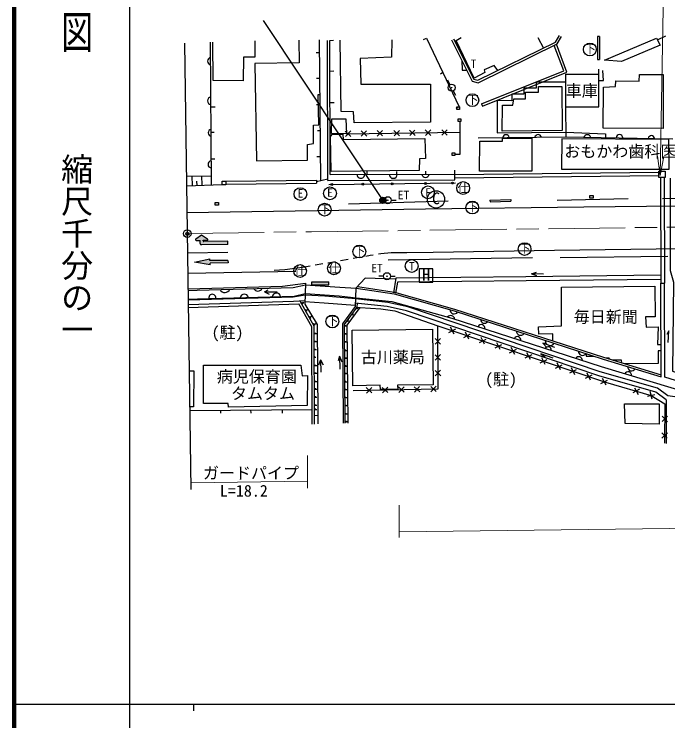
# Model space of a CAD drawing. Units: millimetres at full size, sheet at 1:1000; details may follow other scales. Extents: x -36168206 to 680000, y -213619760 to 380000.
# Drawn here: x 40000 to 142083, y 202409 to 312694 of the extents above; entities that cross this region are included whole.
import ezdxf
from ezdxf.enums import TextEntityAlignment as Align

# ---------------------------------------------------------------- set-up
doc = ezdxf.new("R2010")
doc.units = ezdxf.units.MM
doc.header["$LTSCALE"] = 1000
doc.header["$PDMODE"] = 32
doc.header["$PDSIZE"] = 500
doc.linetypes.add('CHAIN', pattern=[18.5, 12, -1.5, 3.5, -1.5])
for name, color, linetype, lineweight in [('M-BGD', 7, 'Continuous', 25), ('M-BGD-EXST', 7, 'Continuous', 25), ('M-BMK', 2, 'CHAIN', 13), ('M-BMK-HTXT', 7, 'Continuous', 13), ('M-BMK-OTRS', 5, 'Continuous', 25), ('M-BMK-SRVR', 3, 'Continuous', 25), ('M-STR-HTXT', 7, 'Continuous', 13), ('M-STR-STRC', 7, 'Continuous', 25), ('M-TTL', 2, 'Continuous', 140), ('M-TTL-BAND', 7, 'Continuous', 25)]:
    doc.layers.add(name, color=color, linetype=linetype, lineweight=lineweight)
doc.layers.add('M-OTRS', color=6, linetype='Continuous')
doc.styles.add('@ＭＳ ゴシック', font='')
doc.styles.add('ＭＳ ゴシック', font='')
doc.styles.get('@ＭＳ ゴシック').set_extended_font_data('@MS Gothic')
doc.styles.get('ＭＳ ゴシック').set_extended_font_data('MS Gothic')

# ---------------------------------------------------------------- blocks, each defined once
blk = doc.blocks.new('open_arrow')
at = {"color": 0, "linetype": 'Continuous', "lineweight": -2}
blk.add_lwpolyline([(7.5, 1.25), (0, 0), (7.5, -1.25)], dxfattribs=at)

msp = doc.modelspace()

# ---------------------------------------------------------------- hatches: boundary and pattern name
at = {"layer": 'M-BGD'}
for points in [[(108289, 301263, 1), (108335, 301175, 1)], [(98289, 283651, 1), (98389, 283651, 1)], [(98174, 271794, 1), (98274, 271794, 1)]]:
    msp.add_hatch(color=256, dxfattribs=at).paths.add_polyline_path(points)
at = {"layer": 'M-STR-STRC'}
for points in [[(98090, 283637, 1), (97090, 283637, 0.41421), (97590, 283137, 0.41421)], [(69539, 277398), (70159, 277407, 0.74206), (70212, 277591), (69278, 278194), (68362, 277564, 0.74206), (68420, 277382), (69039, 277391), (69047, 276891, 0.41388), (69249, 276694), (73355, 276753), (73348, 277253), (69642, 277199, -0.41421), (69541, 277298)], [(70586, 273834), (73397, 273874), (73391, 274272), (70580, 274231), (70576, 274506), (68186, 273998), (70590, 273559)], [(89149, 270895), (86473, 270895), (86473, 270445), (89149, 270445)]]:
    msp.add_hatch(color=256, dxfattribs=at).paths.add_polyline_path(points)

# ---------------------------------------------------------------- linework, layer by layer
at = {"layer": 'M-BGD'}
for p, q in [((121799, 309054), (122652, 307393)), ((131105, 309203), (131105, 305596)), ((131405, 309203), (131105, 309203)), ((131405, 309203), (131405, 305596)), ((140450, 308704), (141769, 309325)), ((70797, 286050), (70672, 308342)), ((87626, 308660), (87844, 286702)), ((88977, 286749), (88918, 308563)), ((89318, 308565), (89870, 308622)), ((89374, 287650), (89318, 308565)), ((87188, 306725), (87645, 306729)), ((131105, 305596), (131405, 305596)), ((89943, 303769), (89331, 303748)), ((106941, 303593), (106560, 303326)), ((126105, 303307), (131301, 303307)), ((87218, 302693), (87685, 302698)), ((108055, 301705), (107704, 302368)), ((108569, 300733), (108920, 300070)), ((70729, 298252), (71397, 298252)), ((87237, 298607), (87726, 298612)), ((89975, 298844), (89344, 298842)), ((112982, 298690), (113131, 298319)), ((126105, 298228), (126142, 293524)), ((87377, 294557), (87766, 294560)), ((95051, 293647), (94194, 294481)), ((94213, 293640), (95043, 294492)), ((97545, 293680), (96688, 294514)), ((96707, 293673), (97537, 294526)), ((100161, 293715), (99304, 294549)), ((99323, 293708), (100153, 294560)), ((102602, 293747), (101745, 294582)), ((101764, 293741), (102594, 294593)), ((105060, 293780), (104203, 294614)), ((104222, 293774), (105051, 294626)), ((107640, 293814), (106783, 294649)), ((106802, 293808), (107632, 294660)), ((70751, 294276), (71219, 294277)), ((92568, 293614), (91711, 294448)), ((91730, 293607), (92560, 294459)), ((91918, 294026), (109671, 294263)), ((70774, 290130), (71349, 290130)), ((87259, 290492), (87806, 290497)), ((95066, 288119), (95068, 287672)), ((99699, 288145), (99701, 287690)), ((104247, 288211), (104249, 287707)), ((108823, 286824), (108791, 288330)), ((108805, 287665), (140681, 288012)), ((66906, 287433), (70789, 287455)), ((67742, 287437), (67807, 285921)), ((69247, 287446), (69310, 285986)), ((73080, 286651), (87224, 286802)), ((87224, 286802), (87229, 286302)), ((87226, 286552), (88976, 286977)), ((88977, 286749), (108823, 286824)), ((89374, 287650), (108804, 287724)), ((108816, 287165), (140687, 287512)), ((140907, 287183), (140969, 270697)), ((141507, 287186), (141569, 270699)), ((66928, 285884), (72480, 286122)), ((68490, 286643), (68520, 285952)), ((73080, 286151), (87229, 286302)), ((89127, 286083), (108937, 286344)), ((92207, 283116), (107793, 283538)), ((97789, 283651), (97039, 283651)), ((98889, 283651), (99639, 283651)), ((114303, 283674), (117569, 283754)), ((114303, 283674), (114309, 283424)), ((114309, 283424), (117575, 283504)), ((117569, 283754), (117575, 283504)), ((124783, 283641), (135857, 283916)), ((141264, 283917), (168363, 284274)), ((98425, 274366), (120941, 274695)), ((125268, 274725), (142080, 274929)), ((67118, 272247), (84000, 272570)), ((97674, 271794), (96924, 271794)), ((98774, 271794), (99524, 271794)), ((99603, 271506), (99218, 269204)), ((120779, 272170), (121569, 271893)), ((99849, 270858), (99563, 269146)), ((140969, 270697), (141569, 270699)), ((79102, 269333), (79655, 269686)), ((79102, 269333), (81058, 269333)), ((79102, 269333), (79821, 269012)), ((67193, 266892), (84476, 267486)), ((84868, 267752), (85084, 267429)), ((84994, 267563), (85257, 267755)), ((93530, 266968), (93351, 266681)), ((85430, 266593), (85645, 266270)), ((85556, 266404), (85818, 266596)), ((92891, 265963), (92711, 265676)), ((93022, 265704), (92811, 265836)), ((93662, 266709), (93451, 266841)), ((86070, 265538), (86285, 265215)), ((86196, 265349), (86458, 265541)), ((92160, 264964), (91980, 264677)), ((92291, 264705), (92080, 264837)), ((86709, 264437), (86924, 264114)), ((86835, 264248), (87097, 264441)), ((91708, 264169), (91708, 263937)), ((91708, 264053), (91964, 264053)), ((108690, 262758), (108156, 263828)), ((86983, 262986), (86983, 262755)), ((86983, 262871), (87239, 262871)), ((91684, 262929), (91684, 262697)), ((91684, 262813), (91940, 262813)), ((107897, 263028), (108961, 263560)), ((110207, 262257), (111271, 262788)), ((111001, 261987), (110466, 263057)), ((86975, 261732), (86975, 261500)), ((86975, 261616), (87232, 261616)), ((91708, 261680), (91708, 261448)), ((91708, 261564), (91964, 261564)), ((105739, 261214), (106582, 262063)), ((105741, 262052), (106585, 261215)), ((112646, 261442), (113710, 261973)), ((113439, 261172), (112905, 262242)), ((115899, 260350), (115365, 261420)), ((86959, 260481), (86959, 260249)), ((86959, 260365), (87216, 260365)), ((91702, 260340), (91702, 260108)), ((115106, 260620), (116170, 261152)), ((117371, 259864), (118435, 260395)), ((118164, 259594), (117630, 260664)), ((122571, 261342), (123090, 261342)), ((86868, 259297), (86868, 259066)), ((86868, 259182), (87124, 259182)), ((90783, 259297), (90599, 258571)), ((90783, 259297), (90871, 257294)), ((90783, 259297), (91179, 258461)), ((91702, 260224), (91958, 260224)), ((105750, 258709), (106592, 259558)), ((105751, 259547), (106596, 258710)), ((119816, 259047), (120880, 259578)), ((120609, 258777), (120075, 259847)), ((87866, 258761), (87528, 257896)), ((87866, 258761), (87896, 256846)), ((87866, 258761), (88270, 257984)), ((91774, 259137), (91774, 258905)), ((91774, 259021), (92030, 259021)), ((122152, 258268), (123217, 258796)), ((122944, 257996), (122413, 259067)), ((125319, 257188), (124790, 258261)), ((87015, 257976), (87015, 257744)), ((87015, 257860), (87271, 257860)), ((91756, 257894), (91756, 257662)), ((91756, 257778), (92012, 257778)), ((105760, 256265), (106602, 257114)), ((105762, 257103), (106606, 256265)), ((124527, 257463), (125594, 257988)), ((126771, 256699), (127838, 257224)), ((127563, 256424), (127034, 257497)), ((86991, 256776), (86991, 256545)), ((86991, 256660), (87247, 256660)), ((91738, 256721), (91738, 256489)), ((91738, 256605), (91994, 256605)), ((129209, 255869), (130276, 256394)), ((130001, 255595), (129473, 256668)), ((87031, 255495), (87031, 255263)), ((87031, 255379), (87287, 255379)), ((91705, 255450), (91705, 255218)), ((91705, 255334), (91961, 255334)), ((131631, 255029), (132677, 255594)), ((132432, 254784), (131864, 255837)), ((87007, 254311), (87007, 254080)), ((87007, 254195), (87263, 254195)), ((91714, 254240), (91714, 254009)), ((91714, 254125), (91970, 254125)), ((95856, 253577), (94993, 254405)), ((95018, 253564), (95842, 254422)), ((98349, 253628), (97485, 254456)), ((97511, 253616), (98334, 254474)), ((100896, 253681), (100032, 254509)), ((100058, 253669), (100881, 254527)), ((103332, 253732), (102469, 254560)), ((102494, 253720), (103317, 254578)), ((105045, 254611), (105908, 253783)), ((105883, 254624), (105060, 253765)), ((137651, 254157), (136611, 253580)), ((136847, 254393), (137427, 253347)), ((139611, 252622), (139336, 253786)), ((87026, 253059), (87026, 252827)), ((87026, 252943), (87283, 252943)), ((91714, 252973), (91714, 252741)), ((91714, 252857), (91970, 252857)), ((138900, 253067), (140058, 253340)), ((87022, 251794), (87022, 251562)), ((87022, 251678), (87279, 251678)), ((91750, 251725), (91750, 251493)), ((91750, 251609), (92007, 251609)), ((141826, 252504), (141826, 245686)), ((67416, 250824), (86541, 251018)), ((72267, 250443), (72263, 250873)), ((77012, 250421), (76979, 250921)), ((81862, 250971), (81830, 250432)), ((87032, 251132), (87032, 250901)), ((87032, 251016), (87289, 251016)), ((91756, 250451), (91756, 250220)), ((86894, 250094), (87448, 250081)), ((87448, 250081), (87414, 248760)), ((91756, 250335), (92013, 250335)), ((141171, 249108), (142023, 249947)), ((141182, 249946), (142016, 249098)), ((91784, 249221), (91784, 248989)), ((91784, 249105), (92040, 249105)), ((141149, 246518), (142002, 247356)), ((141161, 247356), (141995, 246508))]:
    msp.add_line(p, q, dxfattribs=at)
for points in [[(103935, 308730), (104413, 308945), (109469, 298241), (108958, 297947)], [(108275, 308685), (111534, 302239), (112469, 301999), (124808, 308062), (125464, 309199)], [(108587, 308843), (111774, 302538), (112431, 302370), (124558, 308329), (125161, 309374)], [(115513, 303885), (114936, 304687), (113386, 304008), (113489, 303610), (111845, 302678), (109026, 308580), (109808, 309023)], [(77589, 308539), (77572, 305978), (75828, 305978), (75775, 302279), (71061, 302333), (71044, 308343)], [(84480, 308608), (84524, 305079), (77594, 304993), (77845, 289819), (85835, 289884), (85835, 292372), (86730, 292481), (86734, 295389), (87564, 295411), (87455, 300147), (87710, 300160)], [(98973, 308691), (98926, 305985), (94027, 305775), (94121, 301741), (105038, 301764), (105038, 295817), (93118, 295747), (93001, 297473), (91088, 297496), (90925, 308621)], [(112982, 298690), (125816, 303843), (124321, 307823)], [(113131, 298319), (126328, 303618), (124682, 308000)], [(109904, 305462), (109955, 303925), (110676, 303935)], [(126105, 303307), (126105, 298228), (131301, 298228), (131301, 304106)], [(131301, 302337), (132038, 302337), (131952, 303890)], [(126105, 302059), (121534, 302059), (121534, 301118), (119584, 301118), (119584, 300194), (117696, 300194), (117696, 299176), (115423, 299239), (115423, 294164), (126137, 294250), (132318, 293989), (132318, 293419)], [(108813, 290833), (109671, 290846), (109671, 295931)], [(112476, 293415), (126107, 293523), (142870, 293242)], [(142430, 287079), (142434, 272689), (142941, 270845), (142807, 256989), (147890, 255226), (154167, 252618), (154772, 252178), (154261, 252137), (147447, 254227), (141584, 256059), (141569, 270699)], [(122658, 272090), (120779, 272170), (121590, 272427)], [(99575, 271341), (94833, 271501), (93348, 269913), (93253, 267079), (91262, 264363), (91380, 248875)], [(140964, 271955), (119925, 271700), (99603, 271506)], [(140967, 271305), (119932, 271050), (99849, 270858)], [(67151, 269844), (81882, 270222), (85517, 270686), (85397, 267449), (87321, 264260), (87448, 250081)], [(67155, 269576), (68588, 269624), (83582, 270053), (85510, 270474), (90872, 270091), (93428, 269907), (99334, 269035), (108699, 266371), (131954, 258870), (141034, 256080), (140969, 270697)], [(124144, 261705), (124131, 262779), (121923, 262748), (121862, 263921), (125486, 264042), (125462, 270094), (140060, 270247), (140103, 265432), (138610, 265478), (138702, 263849), (140544, 263894), (140470, 261149), (140973, 261149), (140988, 260144), (140546, 260144), (140562, 258195), (135351, 258140)], [(67174, 268226), (68630, 268275), (83741, 268707), (85459, 269119), (90746, 268747), (93425, 268439), (98966, 267873), (108355, 265251), (131644, 257693), (142533, 254417), (154319, 251048), (157673, 249791)], [(93602, 270185), (99397, 269329), (108786, 266658), (132044, 259156), (141032, 256394)], [(85448, 268819), (83577, 268527), (67177, 268038)], [(85451, 268888), (88507, 268715), (93294, 268319)], [(152762, 249616), (147396, 251658), (143508, 252897), (142098, 253112), (140487, 254320), (131485, 256850), (101452, 267026), (98332, 267703), (93292, 268255)], [(85415, 267932), (83641, 267829), (67186, 267338)], [(86548, 248713), (86504, 263914), (84476, 267486)], [(86898, 248714), (86854, 264007), (84651, 267888)], [(85411, 267838), (88434, 267667), (93259, 267268)], [(91680, 248877), (91563, 264265), (93543, 266966), (93608, 267566)], [(92159, 248866), (92001, 264143), (94027, 266899)], [(141826, 252504), (140194, 253727), (131293, 256229), (101278, 266399), (98228, 267060), (93270, 267603)], [(93543, 266966), (94027, 266899), (97262, 266683), (99467, 266384), (106149, 264052), (122909, 258453), (132323, 255250), (139474, 253202), (141615, 251880), (141564, 245737)], [(92938, 253937), (106190, 254213), (106149, 264052)], [(142132, 261457), (142215, 263253), (141901, 262710)], [(124424, 260692), (122571, 261342), (123123, 260736)], [(124151, 258999), (122221, 259671), (122916, 259234)], [(129299, 259727), (129299, 259316), (130483, 259345)], [(132960, 258875), (132917, 259019), (132492, 259019)], [(134880, 258285), (134837, 258708), (133508, 258707)], [(67330, 257022), (68056, 257006), (68020, 251421), (67408, 251412)]]:
    msp.add_lwpolyline(points, dxfattribs=at)
for points in [[(132169, 305533), (140324, 308955), (140878, 307848), (134820, 305282)], [(133956, 302275), (137608, 302233), (137651, 303279), (141353, 303279), (141345, 294845), (131991, 294887), (132055, 301293), (133913, 301400)], [(121876, 301404), (125507, 301375), (125580, 294536), (116226, 294449), (116241, 298471), (117897, 298486), (118013, 299502), (119828, 299473), (119872, 300504), (121876, 300519)], [(109149, 298206), (109549, 298206), (109549, 297806), (109149, 297806)], [(89604, 296375), (91791, 296357), (91918, 294026), (89579, 294071)], [(109348, 296331), (109748, 296331), (109748, 295931), (109348, 295931)], [(89720, 293965), (91340, 293944), (91361, 293134), (104148, 293304), (104234, 290172), (103317, 290130), (103253, 288297), (89528, 288127), (89422, 293581)], [(112722, 292880), (116252, 292845), (116252, 293275), (120836, 293350), (120824, 288171), (112653, 288171)], [(125521, 293228), (125497, 288519), (142283, 288495), (142235, 293149)], [(108413, 291037), (108813, 291037), (108813, 290637), (108413, 290637)], [(140681, 288183), (141681, 288183), (141681, 287183), (140681, 287183)], [(72480, 286651), (73080, 286651), (73080, 286051), (72480, 286051)], [(129900, 284396), (130400, 284396), (130400, 283996), (129900, 283996)], [(71403, 283306), (71903, 283306), (71903, 282906), (71403, 282906)], [(92790, 263401), (105346, 263546), (105426, 254825), (99882, 254782), (99911, 254143), (97221, 254126), (97160, 254815), (92878, 254714)], [(69582, 257898), (84746, 257898), (84960, 256248), (85816, 256279), (85755, 251602), (73456, 251359), (73417, 251929), (69545, 251949)], [(135332, 251859), (140749, 251859), (140749, 248693), (135398, 248793)]]:
    msp.add_lwpolyline(points, close=True, dxfattribs=at)
for centre, radius in [((108312, 301219), 550), ((108312, 301219), 50), ((89628, 286090), 150), ((94455, 286154), 150), ((99032, 286214), 150), ((104221, 286282), 150), ((108439, 286338), 150), ((98339, 283651), 550), ((98339, 283651), 50), ((98224, 271794), 550), ((98224, 271794), 50)]:
    msp.add_circle(centre, radius, dxfattribs=at)
for centre, radius, start, end in [((70759, 305369), 550, 97.67883, 262.96511), ((70781, 299165), 584, 95.92056, 264.72337), ((70848, 294163), 543, 100.52988, 260.11406), ((116796, 293374), 509, 8.90778, 172.00636), ((121827, 293365), 532, 13.95797, 166.95617), ((129500, 293328), 548, 13.72486, 164.35254), ((134523, 293377), 511, 359.6391, 178.4383), ((139520, 293236), 502, 6.1859, 171.8915), ((70820, 289242), 538, 94.64745, 265.99649), ((94147, 287662), 588, 179.58969, 0.84629), ((99193, 287711), 639, 182.3269, 358.10908), ((104241, 287821), 596, 191.21252, 349.22345), ((72917, 270086), 835, 205.47424, 337.80244), ((78047, 270214), 733, 207.45007, 335.82661), ((80966, 268499), 670, 12.73191, 170.54477), ((70939, 268435), 541, 351.63312, 191.64356), ((75944, 268357), 643, 13.01502, 170.26166), ((108712, 266584), 664, 182.40515, 323.99761), ((108148, 264963), 688, 11.45014, 135.4252), ((113430, 265002), 554, 177.7376, 326.50903), ((112956, 263660), 581, 351.24667, 152.79728), ((119088, 263293), 708, 183.64914, 320.5975), ((118568, 261827), 543, 353.13547, 150.90848), ((123712, 261757), 770, 178.46778, 325.77885), ((123372, 260263), 519, 354.15346, 149.8905), ((128169, 258647), 576, 358.7554, 145.28856), ((128751, 260104), 665, 178.83447, 325.41216), ((136423, 257628), 607, 174.89574, 330.93392), ((135863, 256370), 526, 348.925, 157.58108)]:
    msp.add_arc(centre, radius, start, end, dxfattribs=at)
at = {"layer": 'M-BGD-EXST'}
for p, q in [((105367, 272967), (103267, 272967)), ((103267, 272967), (103267, 270867)), ((105367, 270867), (105367, 272967)), ((103267, 270867), (105367, 270867))]:
    msp.add_line(p, q, dxfattribs=at)
for centre, radius in [((129904, 307177), 1000), ((111564, 299268), 1000), ((89317, 284726), 1000), ((104613, 284892), 1000), ((110118, 285562), 1000), ((84704, 284611), 1000), ((105876, 283791), 1350), ((111537, 282513), 1000), ((88490, 282172), 1000), ((119708, 276030), 1000), ((93897, 275652), 1000), ((84653, 272615), 1000), ((89948, 273030), 1000), ((102080, 273381), 1000), ((89688, 264735), 1000)]:
    msp.add_circle(centre, radius, dxfattribs=at)
at = {"layer": 'M-BMK'}
msp.add_lwpolyline([(67031, 278454), (86431, 278732), (154330, 279595), (234206, 280827), (294708, 281532), (354723, 282454), (386841, 282929), (413656, 283279), (452005, 283873), (472541, 284227), (535201, 285043), (568037, 285558)], dxfattribs=at)
at = {"layer": 'M-BMK-OTRS'}
msp.add_line((66617, 308172), (67588, 238514), dxfattribs=at)
at = {"layer": 'M-BMK-SRVR'}
msp.add_circle((67031, 278454), 600, dxfattribs=at)
at = {"layer": 'M-OTRS'}
msp.add_point((67064, 278408), dxfattribs=at)
at = {"layer": 'M-STR-HTXT'}
for p, q in [((85808, 243800), (85808, 238734)), ((85808, 239795), (67574, 239541)), ((100127, 231002), (100127, 236070))]:
    msp.add_line(p, q, dxfattribs=at)
for points in [[(140898, 287512), (141415, 316495), (125665, 316495)], [(100127, 231903), (154991, 232600), (196596, 233241)]]:
    msp.add_lwpolyline(points, dxfattribs=at)
at = {"layer": 'M-STR-STRC'}
for p, q in [((78875, 311704), (97590, 283637)), ((69278, 278194), (68362, 277564)), ((70212, 277591), (69278, 278194)), ((68420, 277382), (69039, 277391)), ((69047, 276891), (69039, 277391)), ((69539, 277398), (70159, 277407)), ((69541, 277298), (69539, 277398)), ((73348, 277253), (69642, 277199)), ((73355, 276753), (73348, 277253)), ((73355, 276753), (69249, 276694)), ((67073, 275454), (73373, 275544)), ((92927, 274599), (94109, 274808)), ((68186, 273998), (70576, 274506)), ((70590, 273559), (68186, 273998)), ((70580, 274231), (70576, 274506)), ((73391, 274272), (70580, 274231)), ((73397, 273874), (70586, 273834)), ((70590, 273559), (70586, 273834)), ((73391, 274272), (73397, 273874)), ((87018, 273560), (88200, 273767)), ((88988, 273905), (90170, 274112)), ((90958, 274251), (92139, 274460)), ((86473, 270895), (89149, 270895)), ((86473, 270445), (86473, 270895)), ((86473, 270445), (89149, 270445)), ((89149, 270445), (89149, 270895))]:
    msp.add_line(p, q, dxfattribs=at)
for points in [[(66986, 281736), (104220, 282298), (128979, 282607), (148543, 282839), (170327, 283168), (188904, 283440), (209258, 283750), (232592, 284042), (266747, 284504), (294071, 284896), (303870, 285035)], [(96872, 275264), (97266, 275323), (98889, 275472), (101333, 275519), (105419, 275554), (124386, 275847), (144194, 276130), (160357, 276319), (184171, 276731), (213584, 277172), (243380, 277551), (273933, 277897), (303947, 278403), (304810, 278205), (305637, 277687), (306010, 277276), (306296, 276882)], [(94896, 274948), (95586, 275070), (96080, 275144)], [(80617, 272765), (82274, 272857), (85036, 273214), (86230, 273422)]]:
    msp.add_lwpolyline(points, dxfattribs=at)
msp.add_circle((97590, 283637), 500, dxfattribs=at)
for centre, radius, start, end in [((68418, 277482), 100, 124.51349, 270.82342), ((69247, 276894), 200, 180.88777, 270.82342), ((69641, 277299), 100, 180.82342, 270.82342), ((70158, 277507), 100, 270.82342, 57.13336)]:
    msp.add_arc(centre, radius, start, end, dxfattribs=at)
at = {"layer": 'M-TTL'}
msp.add_line((40000, 380000), (40000, 20000), dxfattribs=at)
at = {"layer": 'M-TTL-BAND'}
for p, q in [((58000, 370000), (58000, 20000)), ((40000, 205000), (579000, 205000)), ((68000, 205000), (68000, 204000))]:
    msp.add_line(p, q, dxfattribs=at)

# ---------------------------------------------------------------- block references
at = {"layer": 'M-STR-HTXT', "xscale": 400, "yscale": 400, "rotation": 89}
msp.add_blockref('open_arrow', (140898, 287512), dxfattribs=at)

# ---------------------------------------------------------------- texts
at = {"layer": 'M-BGD', "style": 'ＭＳ ゴシック'}
for s, p in [('T', (111300, 303897)), ('ET', (99904, 283416)), ('ET', (95775, 272009))]:
    msp.add_text(s, height=1320, dxfattribs=at).set_placement(p, align=Align.BOTTOM_LEFT)
at = {"layer": 'M-BGD-EXST', "style": 'ＭＳ ゴシック'}
for s, height, p in [('下', 1320, (129051, 306190)), ('下', 1320, (110711, 298281)), ('E', 1320, (84264, 283683)), ('E', 1320, (88878, 283798)), ('下', 1320, (87637, 281185)), ('下', 1320, (110685, 281526)), ('下', 1320, (118855, 275043)), ('下', 1320, (93045, 274664)), ('H', 1833, (103720, 270559)), ('下', 1320, (88835, 263747))]:
    msp.add_text(s, height=height, dxfattribs=at).set_placement(p, align=Align.BOTTOM_LEFT)
for s, p in [('仕', (110129, 285534)), ('F', (104624, 284864)), ('仕', (89959, 273002)), ('T', (102091, 273353)), ('仕', (84663, 272587))]:
    msp.add_text(s, height=1320, dxfattribs=at).set_placement(p, align=Align.MIDDLE_CENTER)
msp.add_text('C', height=1833, rotation=358.508, dxfattribs=at).set_placement((105221, 282499), align=Align.BOTTOM_LEFT)
at = {"layer": 'M-BMK-HTXT', "style": 'ＭＳ ゴシック'}
for s, p in [('車庫', (126143, 299278)), ('おもかわ歯科医院', (125905, 289810)), ('毎日新聞', (127388, 264006)), ('(駐)', (70824, 261556)), ('古川薬局', (94142, 257691)), ('病児保育園', (71651, 254668)), ('(駐)', (113536, 254264)), ('タムタム', (73858, 252038))]:
    msp.add_text(s, height=1833, dxfattribs=at).set_placement(p, align=Align.BOTTOM_LEFT)
at = {"layer": 'M-STR-HTXT', "style": 'ＭＳ ゴシック'}
for s, p in [('ガードパイプ', (69488, 239616)), ('L=18.2', (72133, 236848))]:
    msp.add_text(s, height=1833, dxfattribs=at).set_placement(p, align=Align.BOTTOM_LEFT)
at = {"layer": 'M-TTL-BAND', "style": '@ＭＳ ゴシック', "width": 1.4}
msp.add_text('平  面  図', height=3666, rotation=270, dxfattribs=at).set_placement((49777, 306475), align=Align.MIDDLE_RIGHT)
at = {"layer": 'M-TTL-BAND', "style": '@ＭＳ ゴシック'}
msp.add_text('縮尺千分の一', height=3666, rotation=270, dxfattribs=at).set_placement((49777, 261030), align=Align.MIDDLE_RIGHT)

doc.saveas('drawing.dxf')
